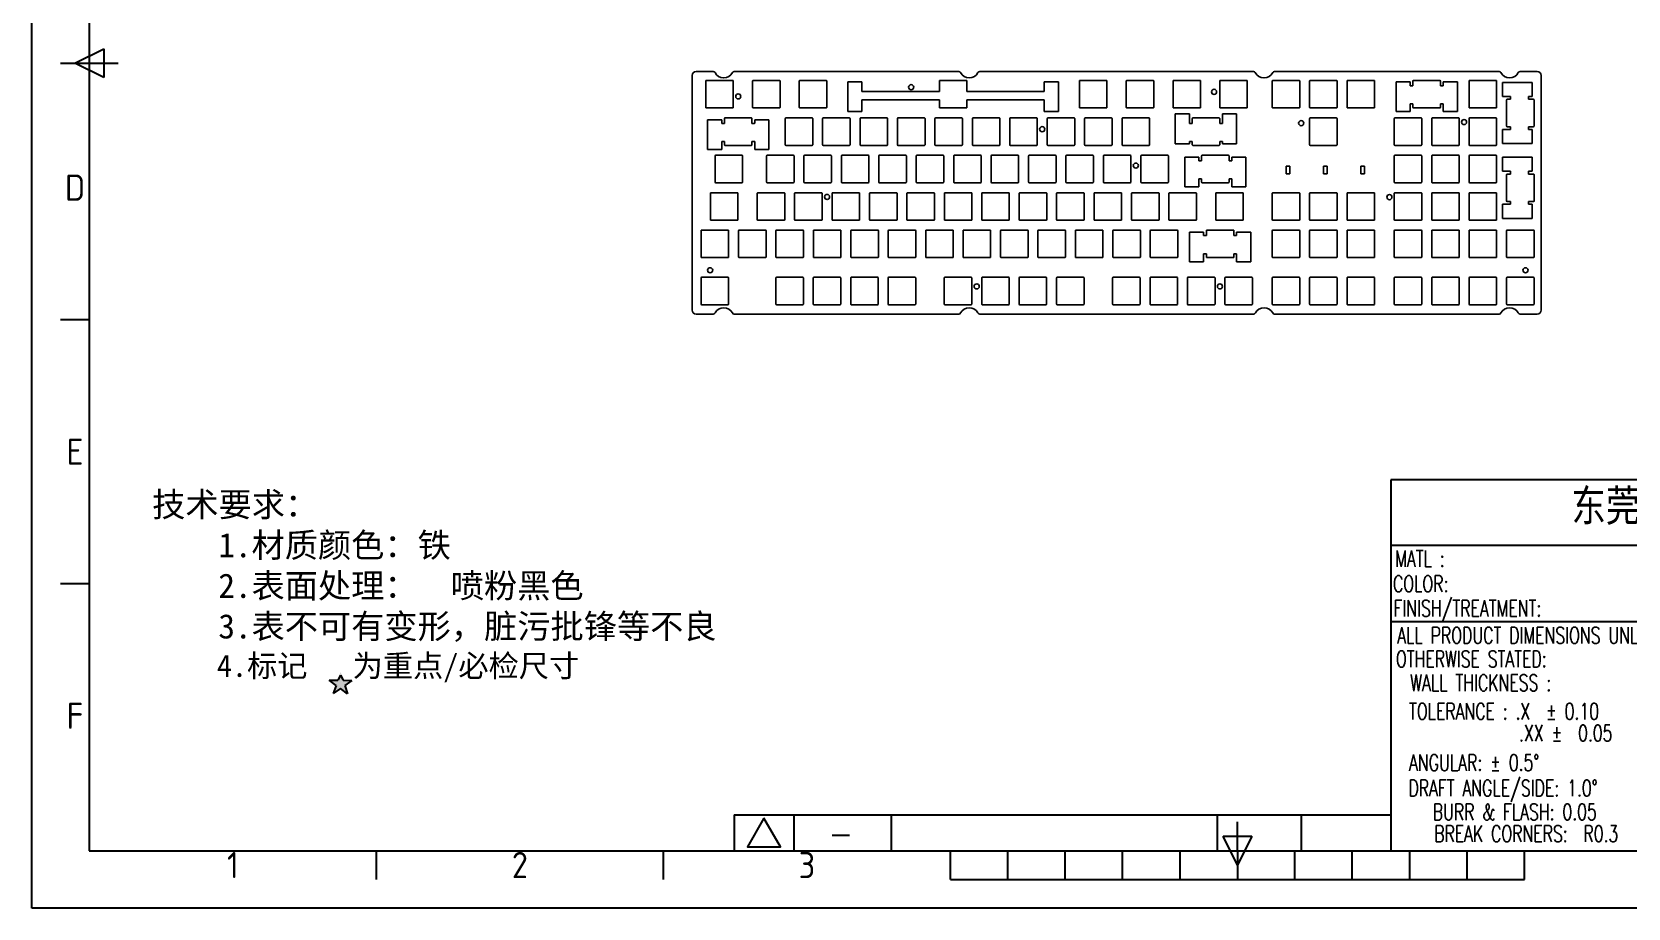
# Model space of a CAD drawing. Header units: millimetres. Extents: x 3914 to 5141, y -64 to 796.
# Drawn here: x 3914 to 4727, y -64 to 382 of the extents above; entities that cross this region are included whole.
import ezdxf
from ezdxf.enums import TextEntityAlignment as Align

# ---------------------------------------------------------------- set-up
doc = ezdxf.new("R2010")
doc.units = ezdxf.units.MM
doc.header["$LTSCALE"] = 46.255
doc.layers.get('0').update_dxf_attribs({"linetype": 'CONTINUOUS'})
doc.layers.add('图框层', color=7, linetype='CONTINUOUS', lineweight=30)
doc.layers.add('文字说明层', color=7, linetype='CONTINUOUS', lineweight=30)
doc.styles.add('ISO Proportional', font='isocp.shx')
doc.styles.add('ROMANS', font='romans.shx', dxfattribs={"bigfont": 'gbcbig.shx'})
doc.styles.get("Standard").update_dxf_attribs({"font": 'txt', "width": 0.8})

msp = doc.modelspace()

# ---------------------------------------------------------------- hatches: boundary and pattern name
at = {"layer": '图框层', "lineweight": 30}
msp.add_hatch(color=1, dxfattribs=at).paths.add_polyline_path([(4072.714, 52.149), (4071.38, 56.391), (4069.966, 52.175), (4065.52, 52.217), (4069.092, 49.57), (4067.678, 45.354), (4071.3, 47.933), (4074.872, 45.286), (4073.538, 49.527), (4077.16, 52.106)])

# ---------------------------------------------------------------- linework, layer by layer
at = {"linetype": 'Continuous'}
for p, q in [((4250.276, 240.585), (4250.276, 359.985)), ((4261.063, 361.985), (4252.276, 361.985)), ((4270.952, 357.483), (4257.542, 357.483)), ((4386.063, 361.985), (4271.68, 361.985)), ((4281.342, 357.483), (4294.752, 357.483)), ((4305.142, 357.483), (4318.552, 357.483)), ((4376.147, 357.483), (4376.147, 351.833)), ((4390.147, 357.483), (4376.147, 357.483)), ((4390.147, 351.833), (4390.147, 357.483)), ((4536.063, 361.985), (4396.68, 361.985)), ((4461.152, 357.483), (4447.742, 357.483)), ((4471.542, 357.483), (4484.952, 357.483)), ((4495.342, 357.483), (4508.752, 357.483)), ((4519.142, 357.483), (4532.552, 357.483)), ((4559.227, 357.483), (4545.817, 357.483)), ((4661.063, 361.985), (4546.68, 361.985)), ((4564.867, 357.483), (4578.277, 357.483)), ((4583.917, 357.483), (4597.327, 357.483)), ((4630.862, 357.483), (4617.492, 357.483)), ((4659.477, 357.483), (4646.067, 357.483)), ((4680.477, 361.985), (4671.68, 361.985)), ((4682.477, 359.985), (4682.477, 240.585)), ((4257.247, 357.188), (4257.247, 343.778)), ((4271.247, 343.778), (4271.247, 357.188)), ((4281.047, 343.778), (4281.047, 357.188)), ((4295.047, 357.188), (4295.047, 343.778)), ((4304.847, 343.778), (4304.847, 357.188)), ((4318.847, 357.188), (4318.847, 343.778)), ((4329.547, 341.583), (4329.547, 356.683)), ((4329.547, 356.683), (4336.747, 356.683)), ((4336.747, 351.833), (4336.747, 356.683)), ((4336.747, 351.833), (4376.147, 351.833)), ((4429.547, 351.833), (4390.147, 351.833)), ((4429.547, 356.683), (4429.547, 351.833)), ((4436.747, 356.683), (4429.547, 356.683)), ((4436.747, 341.583), (4436.747, 356.683)), ((4447.447, 357.188), (4447.447, 343.778)), ((4461.447, 343.778), (4461.447, 357.188)), ((4471.247, 343.778), (4471.247, 357.188)), ((4485.247, 357.188), (4485.247, 343.778)), ((4495.047, 343.778), (4495.047, 357.188)), ((4509.047, 357.188), (4509.047, 343.778)), ((4518.847, 343.778), (4518.847, 357.188)), ((4532.847, 357.188), (4532.847, 343.778)), ((4545.522, 357.188), (4545.522, 343.778)), ((4559.522, 343.778), (4559.522, 357.188)), ((4564.572, 343.778), (4564.572, 357.188)), ((4578.572, 357.188), (4578.572, 343.778)), ((4583.622, 343.778), (4583.622, 357.188)), ((4597.622, 357.188), (4597.622, 343.778)), ((4608.577, 356.683), (4615.777, 356.683)), ((4608.577, 356.683), (4608.577, 341.583)), ((4615.777, 356.683), (4615.777, 354.687)), ((4615.822, 354.683), (4617.177, 354.683)), ((4617.177, 357.168), (4617.177, 354.683)), ((4631.177, 354.683), (4631.177, 357.168)), ((4632.522, 354.683), (4631.177, 354.683)), ((4632.577, 356.683), (4639.777, 356.683)), ((4632.577, 354.688), (4632.577, 356.683)), ((4639.777, 341.583), (4639.777, 356.683)), ((4645.772, 357.188), (4645.772, 343.778)), ((4659.772, 343.778), (4659.772, 357.188)), ((4677.822, 356.488), (4662.722, 356.488)), ((4662.722, 349.288), (4662.722, 356.488)), ((4677.822, 349.288), (4677.822, 356.488)), ((4257.542, 343.483), (4270.952, 343.483)), ((4294.752, 343.483), (4281.342, 343.483)), ((4318.552, 343.483), (4305.142, 343.483)), ((4336.747, 341.583), (4329.547, 341.583)), ((4336.747, 347.533), (4336.747, 341.583)), ((4336.747, 347.533), (4376.147, 347.533)), ((4376.147, 347.533), (4376.147, 343.483)), ((4376.147, 343.483), (4390.147, 343.483)), ((4390.147, 343.483), (4390.147, 347.533)), ((4390.147, 347.533), (4429.547, 347.533)), ((4429.547, 347.533), (4429.547, 341.583)), ((4429.547, 341.583), (4436.747, 341.583)), ((4447.742, 343.483), (4461.152, 343.483)), ((4484.952, 343.483), (4471.542, 343.483)), ((4508.752, 343.483), (4495.342, 343.483)), ((4532.552, 343.483), (4519.142, 343.483)), ((4545.817, 343.483), (4559.227, 343.483)), ((4578.277, 343.483), (4564.867, 343.483)), ((4597.327, 343.483), (4583.917, 343.483)), ((4615.777, 341.583), (4608.577, 341.583)), ((4615.777, 345.48), (4615.777, 341.583)), ((4615.822, 345.483), (4617.177, 345.483)), ((4617.177, 345.483), (4617.177, 343.798)), ((4617.492, 343.483), (4630.862, 343.483)), ((4631.177, 345.483), (4632.522, 345.483)), ((4631.177, 343.798), (4631.177, 345.483)), ((4632.577, 341.583), (4632.577, 345.478)), ((4639.777, 341.583), (4632.577, 341.583)), ((4646.067, 343.483), (4659.477, 343.483)), ((4666.822, 349.288), (4662.722, 349.288)), ((4664.822, 347.573), (4664.822, 334.203)), ((4666.822, 347.888), (4665.137, 347.888)), ((4666.822, 347.888), (4666.822, 349.288)), ((4677.822, 349.288), (4676.022, 349.288)), ((4676.022, 349.288), (4676.022, 347.888)), ((4678.507, 347.888), (4676.022, 347.888)), ((4678.822, 334.203), (4678.822, 347.573)), ((4258.147, 337.433), (4258.147, 322.333)), ((4258.147, 337.433), (4265.347, 337.433)), ((4265.347, 337.433), (4265.347, 335.637)), ((4266.747, 335.633), (4265.392, 335.633)), ((4266.747, 338.118), (4266.747, 335.633)), ((4280.432, 338.433), (4267.062, 338.433)), ((4280.747, 335.633), (4280.747, 338.118)), ((4282.092, 335.633), (4280.747, 335.633)), ((4282.147, 337.433), (4282.147, 335.638)), ((4289.347, 337.433), (4282.147, 337.433)), ((4289.347, 322.333), (4289.347, 337.433)), ((4297.672, 338.138), (4297.672, 324.728)), ((4311.377, 338.433), (4297.967, 338.433)), ((4311.672, 324.728), (4311.672, 338.138)), ((4316.722, 324.728), (4316.722, 338.138)), ((4317.017, 338.433), (4330.427, 338.433)), ((4330.722, 338.138), (4330.722, 324.728)), ((4335.772, 324.728), (4335.772, 338.138)), ((4336.067, 338.433), (4349.477, 338.433)), ((4349.772, 338.138), (4349.772, 324.728)), ((4354.822, 324.728), (4354.822, 338.138)), ((4355.117, 338.433), (4368.527, 338.433)), ((4368.822, 338.138), (4368.822, 324.728)), ((4373.872, 324.728), (4373.872, 338.138)), ((4374.167, 338.433), (4387.577, 338.433)), ((4387.872, 338.138), (4387.872, 324.728)), ((4392.922, 324.728), (4392.922, 338.138)), ((4393.217, 338.433), (4406.627, 338.433)), ((4406.922, 338.138), (4406.922, 324.728)), ((4411.972, 324.728), (4411.972, 338.138)), ((4412.267, 338.433), (4425.677, 338.433)), ((4425.972, 338.138), (4425.972, 324.728)), ((4431.022, 324.728), (4431.022, 338.138)), ((4431.317, 338.433), (4444.727, 338.433)), ((4445.022, 338.138), (4445.022, 324.728)), ((4450.072, 324.728), (4450.072, 338.138)), ((4450.367, 338.433), (4463.777, 338.433)), ((4464.072, 338.138), (4464.072, 324.728)), ((4469.122, 324.728), (4469.122, 338.138)), ((4469.417, 338.433), (4482.827, 338.433)), ((4483.122, 338.138), (4483.122, 324.728)), ((4496.197, 325.283), (4496.197, 340.433)), ((4496.197, 340.433), (4503.397, 340.433)), ((4503.397, 340.433), (4503.397, 335.637)), ((4504.797, 335.633), (4503.442, 335.633)), ((4504.797, 338.118), (4504.797, 335.633)), ((4518.482, 338.433), (4505.112, 338.433)), ((4518.797, 335.633), (4518.797, 338.118)), ((4520.142, 335.633), (4518.797, 335.633)), ((4520.197, 340.433), (4527.397, 340.433)), ((4520.197, 335.638), (4520.197, 340.433)), ((4527.397, 340.433), (4527.397, 325.283)), ((4564.572, 324.733), (4564.572, 338.133)), ((4564.872, 338.433), (4578.272, 338.433)), ((4578.572, 338.133), (4578.572, 324.733)), ((4607.672, 338.138), (4607.672, 324.728)), ((4621.377, 338.433), (4607.967, 338.433)), ((4621.672, 324.728), (4621.672, 338.138)), ((4626.722, 324.728), (4626.722, 338.138)), ((4627.017, 338.433), (4640.427, 338.433)), ((4640.722, 338.138), (4640.722, 324.728)), ((4645.772, 324.728), (4645.772, 338.138)), ((4646.067, 338.433), (4659.477, 338.433)), ((4659.772, 338.138), (4659.772, 324.728)), ((4665.137, 333.888), (4666.822, 333.888)), ((4666.822, 332.488), (4666.822, 333.888)), ((4676.022, 333.888), (4678.507, 333.888)), ((4676.022, 333.888), (4676.022, 332.488)), ((4265.347, 326.43), (4265.347, 322.333)), ((4265.392, 326.433), (4266.747, 326.433)), ((4266.747, 326.433), (4266.747, 324.748)), ((4280.747, 324.748), (4280.747, 326.433)), ((4280.747, 326.433), (4282.092, 326.433)), ((4282.147, 326.428), (4282.147, 322.333)), ((4496.197, 325.283), (4503.397, 325.283)), ((4503.397, 326.43), (4503.397, 325.283)), ((4503.442, 326.433), (4504.797, 326.433)), ((4504.797, 326.433), (4504.797, 324.748)), ((4518.797, 326.433), (4520.142, 326.433)), ((4518.797, 324.748), (4518.797, 326.433)), ((4520.197, 325.283), (4520.197, 326.428)), ((4520.197, 325.283), (4527.397, 325.283)), ((4662.722, 332.488), (4666.822, 332.488)), ((4662.722, 325.288), (4662.722, 332.488)), ((4662.722, 325.288), (4677.822, 325.288)), ((4676.022, 332.488), (4677.822, 332.488)), ((4677.822, 325.288), (4677.822, 332.488)), ((4265.347, 322.333), (4258.147, 322.333)), ((4261.997, 319.088), (4261.997, 305.678)), ((4275.702, 319.383), (4262.292, 319.383)), ((4267.062, 324.433), (4280.432, 324.433)), ((4275.997, 305.678), (4275.997, 319.088)), ((4282.147, 322.333), (4289.347, 322.333)), ((4288.172, 319.088), (4288.172, 305.678)), ((4301.877, 319.383), (4288.467, 319.383)), ((4297.967, 324.433), (4311.377, 324.433)), ((4302.172, 305.678), (4302.172, 319.088)), ((4307.222, 305.678), (4307.222, 319.088)), ((4307.517, 319.383), (4320.927, 319.383)), ((4330.427, 324.433), (4317.017, 324.433)), ((4321.222, 319.088), (4321.222, 305.678)), ((4326.272, 305.678), (4326.272, 319.088)), ((4326.567, 319.383), (4339.977, 319.383)), ((4349.477, 324.433), (4336.067, 324.433)), ((4340.272, 319.088), (4340.272, 305.678)), ((4345.322, 305.678), (4345.322, 319.088)), ((4345.617, 319.383), (4359.027, 319.383)), ((4368.527, 324.433), (4355.117, 324.433)), ((4359.322, 319.088), (4359.322, 305.678)), ((4364.372, 305.678), (4364.372, 319.088)), ((4364.667, 319.383), (4378.077, 319.383)), ((4387.577, 324.433), (4374.167, 324.433)), ((4378.372, 319.088), (4378.372, 305.678)), ((4383.422, 305.678), (4383.422, 319.088)), ((4383.717, 319.383), (4397.127, 319.383)), ((4406.627, 324.433), (4393.217, 324.433)), ((4397.422, 319.088), (4397.422, 305.678)), ((4402.472, 305.678), (4402.472, 319.088)), ((4402.767, 319.383), (4416.177, 319.383)), ((4425.677, 324.433), (4412.267, 324.433)), ((4416.472, 319.088), (4416.472, 305.678)), ((4421.522, 305.678), (4421.522, 319.088)), ((4421.817, 319.383), (4435.227, 319.383)), ((4444.727, 324.433), (4431.317, 324.433)), ((4435.522, 319.088), (4435.522, 305.678)), ((4440.572, 305.678), (4440.572, 319.088)), ((4440.867, 319.383), (4454.277, 319.383)), ((4463.777, 324.433), (4450.367, 324.433)), ((4454.572, 319.088), (4454.572, 305.678)), ((4459.622, 305.678), (4459.622, 319.088)), ((4459.917, 319.383), (4473.327, 319.383)), ((4482.827, 324.433), (4469.417, 324.433)), ((4473.622, 319.088), (4473.622, 305.678)), ((4478.672, 305.678), (4478.672, 319.088)), ((4478.967, 319.383), (4492.377, 319.383)), ((4492.672, 319.088), (4492.672, 305.678)), ((4500.997, 318.483), (4508.197, 318.483)), ((4500.997, 318.483), (4500.997, 303.383)), ((4505.112, 324.433), (4518.482, 324.433)), ((4508.197, 318.483), (4508.197, 316.587)), ((4509.597, 319.068), (4509.597, 316.583)), ((4523.282, 319.383), (4509.912, 319.383)), ((4523.597, 316.583), (4523.597, 319.068)), ((4524.997, 318.483), (4532.197, 318.483)), ((4524.997, 316.588), (4524.997, 318.483)), ((4532.197, 303.383), (4532.197, 318.483)), ((4578.272, 324.433), (4564.872, 324.433)), ((4607.672, 319.088), (4607.672, 305.678)), ((4607.967, 324.433), (4621.377, 324.433)), ((4621.377, 319.383), (4607.967, 319.383)), ((4621.672, 305.678), (4621.672, 319.088)), ((4626.722, 305.678), (4626.722, 319.088)), ((4640.427, 324.433), (4627.017, 324.433)), ((4627.017, 319.383), (4640.427, 319.383)), ((4640.722, 319.088), (4640.722, 305.678)), ((4645.772, 305.678), (4645.772, 319.088)), ((4659.477, 324.433), (4646.067, 324.433)), ((4646.067, 319.383), (4659.477, 319.383)), ((4659.772, 319.088), (4659.772, 305.678)), ((4677.822, 318.438), (4662.722, 318.438)), ((4662.722, 311.238), (4662.722, 318.438)), ((4677.822, 311.238), (4677.822, 318.438)), ((4509.597, 316.583), (4508.242, 316.583)), ((4524.942, 316.583), (4523.597, 316.583)), ((4552.572, 313.882), (4554.572, 313.882)), ((4552.572, 309.882), (4552.572, 313.882)), ((4554.572, 309.882), (4552.572, 309.882)), ((4554.572, 313.882), (4554.572, 309.882)), ((4571.572, 313.882), (4573.572, 313.882)), ((4571.572, 309.882), (4571.572, 313.882)), ((4573.572, 309.882), (4571.572, 309.882)), ((4573.572, 313.882), (4573.572, 309.882)), ((4590.572, 313.882), (4592.572, 313.882)), ((4590.572, 309.882), (4590.572, 313.882)), ((4592.572, 309.882), (4590.572, 309.882)), ((4592.572, 313.882), (4592.572, 309.882)), ((4666.822, 311.238), (4662.722, 311.238)), ((4664.822, 309.523), (4664.822, 296.153)), ((4666.822, 309.838), (4665.137, 309.838)), ((4666.822, 309.838), (4666.822, 311.238)), ((4677.822, 311.238), (4676.022, 311.238)), ((4676.022, 311.238), (4676.022, 309.838)), ((4678.507, 309.838), (4676.022, 309.838)), ((4678.822, 296.153), (4678.822, 309.523)), ((4262.292, 305.383), (4275.702, 305.383)), ((4288.467, 305.383), (4301.877, 305.383)), ((4320.927, 305.383), (4307.517, 305.383)), ((4339.977, 305.383), (4326.567, 305.383)), ((4359.027, 305.383), (4345.617, 305.383)), ((4378.077, 305.383), (4364.667, 305.383)), ((4397.127, 305.383), (4383.717, 305.383)), ((4416.177, 305.383), (4402.767, 305.383)), ((4435.227, 305.383), (4421.817, 305.383)), ((4454.277, 305.383), (4440.867, 305.383)), ((4473.327, 305.383), (4459.917, 305.383)), ((4492.377, 305.383), (4478.967, 305.383)), ((4508.197, 303.383), (4500.997, 303.383)), ((4508.197, 307.38), (4508.197, 303.383)), ((4508.242, 307.383), (4509.597, 307.383)), ((4509.597, 307.383), (4509.597, 305.698)), ((4509.912, 305.383), (4523.282, 305.383)), ((4523.597, 307.383), (4524.942, 307.383)), ((4523.597, 305.698), (4523.597, 307.383)), ((4524.997, 303.383), (4524.997, 307.378)), ((4532.197, 303.383), (4524.997, 303.383)), ((4607.967, 305.383), (4621.377, 305.383)), ((4640.427, 305.383), (4627.017, 305.383)), ((4659.477, 305.383), (4646.067, 305.383)), ((4259.622, 300.038), (4259.622, 286.628)), ((4273.327, 300.333), (4259.917, 300.333)), ((4273.622, 286.628), (4273.622, 300.038)), ((4283.422, 300.038), (4283.422, 286.628)), ((4297.127, 300.333), (4283.717, 300.333)), ((4297.422, 286.628), (4297.422, 300.038)), ((4302.472, 286.628), (4302.472, 300.038)), ((4302.767, 300.333), (4316.177, 300.333)), ((4316.472, 300.038), (4316.472, 286.628)), ((4321.522, 286.628), (4321.522, 300.038)), ((4321.817, 300.333), (4335.227, 300.333)), ((4335.522, 300.038), (4335.522, 286.628)), ((4340.572, 286.628), (4340.572, 300.038)), ((4340.867, 300.333), (4354.277, 300.333)), ((4354.572, 300.038), (4354.572, 286.628)), ((4359.622, 286.628), (4359.622, 300.038)), ((4359.917, 300.333), (4373.327, 300.333)), ((4373.622, 300.038), (4373.622, 286.628)), ((4378.672, 286.628), (4378.672, 300.038)), ((4378.967, 300.333), (4392.377, 300.333)), ((4392.672, 300.038), (4392.672, 286.628)), ((4397.722, 286.628), (4397.722, 300.038)), ((4398.017, 300.333), (4411.427, 300.333)), ((4411.722, 300.038), (4411.722, 286.628)), ((4416.772, 286.628), (4416.772, 300.038)), ((4417.067, 300.333), (4430.477, 300.333)), ((4430.772, 300.038), (4430.772, 286.628)), ((4435.822, 286.628), (4435.822, 300.038)), ((4436.117, 300.333), (4449.527, 300.333)), ((4449.822, 300.038), (4449.822, 286.628)), ((4454.872, 286.628), (4454.872, 300.038)), ((4455.167, 300.333), (4468.577, 300.333)), ((4468.872, 300.038), (4468.872, 286.628)), ((4473.922, 286.628), (4473.922, 300.038)), ((4474.217, 300.333), (4487.627, 300.333)), ((4487.922, 300.038), (4487.922, 286.628)), ((4492.972, 286.628), (4492.972, 300.038)), ((4493.267, 300.333), (4506.677, 300.333)), ((4506.972, 300.038), (4506.972, 286.628)), ((4516.772, 300.038), (4516.772, 286.628)), ((4530.477, 300.333), (4517.067, 300.333)), ((4530.772, 286.628), (4530.772, 300.038)), ((4545.522, 300.038), (4545.522, 286.628)), ((4559.227, 300.333), (4545.817, 300.333)), ((4559.522, 286.628), (4559.522, 300.038)), ((4564.572, 286.628), (4564.572, 300.038)), ((4564.867, 300.333), (4578.277, 300.333)), ((4578.572, 300.038), (4578.572, 286.628)), ((4583.622, 286.628), (4583.622, 300.038)), ((4583.917, 300.333), (4597.327, 300.333)), ((4597.622, 300.038), (4597.622, 286.628)), ((4607.672, 300.038), (4607.672, 286.628)), ((4621.377, 300.333), (4607.967, 300.333)), ((4621.672, 286.628), (4621.672, 300.038)), ((4626.722, 286.628), (4626.722, 300.038)), ((4627.017, 300.333), (4640.427, 300.333)), ((4640.722, 300.038), (4640.722, 286.628)), ((4645.772, 286.628), (4645.772, 300.038)), ((4646.067, 300.333), (4659.477, 300.333)), ((4659.772, 300.038), (4659.772, 286.628)), ((4662.722, 294.438), (4666.822, 294.438)), ((4662.722, 287.238), (4662.722, 294.438)), ((4665.137, 295.838), (4666.822, 295.838)), ((4666.822, 294.438), (4666.822, 295.838)), ((4676.022, 295.838), (4678.507, 295.838)), ((4676.022, 295.838), (4676.022, 294.438)), ((4676.022, 294.438), (4677.822, 294.438)), ((4677.822, 287.238), (4677.822, 294.438)), ((4259.917, 286.333), (4273.327, 286.333)), ((4283.717, 286.333), (4297.127, 286.333)), ((4316.177, 286.333), (4302.767, 286.333)), ((4335.227, 286.333), (4321.817, 286.333)), ((4354.277, 286.333), (4340.867, 286.333)), ((4373.327, 286.333), (4359.917, 286.333)), ((4392.377, 286.333), (4378.967, 286.333)), ((4411.427, 286.333), (4398.017, 286.333)), ((4430.477, 286.333), (4417.067, 286.333)), ((4449.527, 286.333), (4436.117, 286.333)), ((4468.577, 286.333), (4455.167, 286.333)), ((4487.627, 286.333), (4474.217, 286.333)), ((4506.677, 286.333), (4493.267, 286.333)), ((4517.067, 286.333), (4530.477, 286.333)), ((4545.817, 286.333), (4559.227, 286.333)), ((4578.277, 286.333), (4564.867, 286.333)), ((4597.327, 286.333), (4583.917, 286.333)), ((4607.967, 286.333), (4621.377, 286.333)), ((4640.427, 286.333), (4627.017, 286.333)), ((4659.477, 286.333), (4646.067, 286.333)), ((4662.722, 287.238), (4677.822, 287.238)), ((4254.872, 280.988), (4254.872, 267.578)), ((4268.577, 281.283), (4255.167, 281.283)), ((4268.872, 267.578), (4268.872, 280.988)), ((4273.922, 267.578), (4273.922, 280.988)), ((4274.217, 281.283), (4287.627, 281.283)), ((4287.922, 280.988), (4287.922, 267.578)), ((4292.972, 267.578), (4292.972, 280.988)), ((4293.267, 281.283), (4306.677, 281.283)), ((4306.972, 280.988), (4306.972, 267.578)), ((4312.022, 267.578), (4312.022, 280.988)), ((4312.317, 281.283), (4325.727, 281.283)), ((4326.022, 280.988), (4326.022, 267.578)), ((4331.072, 267.578), (4331.072, 280.988)), ((4331.367, 281.283), (4344.777, 281.283)), ((4345.072, 280.988), (4345.072, 267.578)), ((4350.122, 267.578), (4350.122, 280.988)), ((4350.417, 281.283), (4363.827, 281.283)), ((4364.122, 280.988), (4364.122, 267.578)), ((4369.172, 267.578), (4369.172, 280.988)), ((4369.467, 281.283), (4382.877, 281.283)), ((4383.172, 280.988), (4383.172, 267.578)), ((4388.222, 267.578), (4388.222, 280.988)), ((4388.517, 281.283), (4401.927, 281.283)), ((4402.222, 280.988), (4402.222, 267.578)), ((4407.272, 267.578), (4407.272, 280.988)), ((4407.567, 281.283), (4420.977, 281.283)), ((4421.272, 280.988), (4421.272, 267.578)), ((4426.322, 267.578), (4426.322, 280.988)), ((4426.617, 281.283), (4440.027, 281.283)), ((4440.322, 280.988), (4440.322, 267.578)), ((4445.372, 267.578), (4445.372, 280.988)), ((4445.667, 281.283), (4459.077, 281.283)), ((4459.372, 280.988), (4459.372, 267.578)), ((4464.422, 267.578), (4464.422, 280.988)), ((4464.717, 281.283), (4478.127, 281.283)), ((4478.422, 280.988), (4478.422, 267.578)), ((4483.472, 267.578), (4483.472, 280.988)), ((4483.767, 281.283), (4497.177, 281.283)), ((4497.472, 280.988), (4497.472, 267.578)), ((4503.427, 280.283), (4510.627, 280.283)), ((4503.427, 280.283), (4503.427, 265.183)), ((4510.627, 280.283), (4510.627, 278.487)), ((4512.027, 278.483), (4510.672, 278.483)), ((4512.027, 280.968), (4512.027, 278.483)), ((4525.712, 281.283), (4512.342, 281.283)), ((4526.027, 278.483), (4526.027, 280.968)), ((4527.372, 278.483), (4526.027, 278.483)), ((4527.427, 280.283), (4534.627, 280.283)), ((4527.427, 278.488), (4527.427, 280.283)), ((4534.627, 265.183), (4534.627, 280.283)), ((4545.522, 280.988), (4545.522, 267.578)), ((4559.227, 281.283), (4545.817, 281.283)), ((4559.522, 267.578), (4559.522, 280.988)), ((4564.572, 267.578), (4564.572, 280.988)), ((4564.867, 281.283), (4578.277, 281.283)), ((4578.572, 280.988), (4578.572, 267.578)), ((4583.622, 267.578), (4583.622, 280.988)), ((4583.917, 281.283), (4597.327, 281.283)), ((4597.622, 280.988), (4597.622, 267.578)), ((4607.672, 280.988), (4607.672, 267.578)), ((4621.377, 281.283), (4607.967, 281.283)), ((4621.672, 267.578), (4621.672, 280.988)), ((4626.722, 267.578), (4626.722, 280.988)), ((4627.017, 281.283), (4640.427, 281.283)), ((4640.722, 280.988), (4640.722, 267.578)), ((4645.772, 267.578), (4645.772, 280.988)), ((4646.067, 281.283), (4659.477, 281.283)), ((4659.772, 280.988), (4659.772, 267.578)), ((4664.822, 267.578), (4664.822, 280.988)), ((4665.117, 281.283), (4678.527, 281.283)), ((4678.822, 280.988), (4678.822, 267.578)), ((4510.627, 269.28), (4510.627, 265.183)), ((4510.672, 269.283), (4512.027, 269.283)), ((4512.027, 269.283), (4512.027, 267.598)), ((4526.027, 269.283), (4527.372, 269.283)), ((4526.027, 267.598), (4526.027, 269.283)), ((4527.427, 265.183), (4527.427, 269.278)), ((4255.167, 267.283), (4268.577, 267.283)), ((4287.627, 267.283), (4274.217, 267.283)), ((4306.677, 267.283), (4293.267, 267.283)), ((4325.727, 267.283), (4312.317, 267.283)), ((4344.777, 267.283), (4331.367, 267.283)), ((4363.827, 267.283), (4350.417, 267.283)), ((4382.877, 267.283), (4369.467, 267.283)), ((4401.927, 267.283), (4388.517, 267.283)), ((4420.977, 267.283), (4407.567, 267.283)), ((4440.027, 267.283), (4426.617, 267.283)), ((4459.077, 267.283), (4445.667, 267.283)), ((4478.127, 267.283), (4464.717, 267.283)), ((4497.177, 267.283), (4483.767, 267.283)), ((4510.627, 265.183), (4503.427, 265.183)), ((4512.342, 267.283), (4525.712, 267.283)), ((4534.627, 265.183), (4527.427, 265.183)), ((4545.817, 267.283), (4559.227, 267.283)), ((4578.277, 267.283), (4564.867, 267.283)), ((4597.327, 267.283), (4583.917, 267.283)), ((4607.967, 267.283), (4621.377, 267.283)), ((4640.427, 267.283), (4627.017, 267.283)), ((4659.477, 267.283), (4646.067, 267.283)), ((4678.527, 267.283), (4665.117, 267.283)), ((4254.872, 256.985), (4254.872, 243.575)), ((4268.577, 257.28), (4255.167, 257.28)), ((4268.872, 243.575), (4268.872, 256.985)), ((4292.922, 256.985), (4292.922, 243.575)), ((4306.627, 257.28), (4293.217, 257.28)), ((4306.922, 243.575), (4306.922, 256.985)), ((4311.972, 243.575), (4311.972, 256.985)), ((4312.267, 257.28), (4325.677, 257.28)), ((4325.972, 256.985), (4325.972, 243.575)), ((4331.022, 243.575), (4331.022, 256.985)), ((4331.317, 257.28), (4344.727, 257.28)), ((4345.022, 256.985), (4345.022, 243.575)), ((4350.072, 243.575), (4350.072, 256.985)), ((4350.367, 257.28), (4363.777, 257.28)), ((4364.072, 256.985), (4364.072, 243.575)), ((4378.622, 256.985), (4378.622, 243.575)), ((4392.327, 257.28), (4378.917, 257.28)), ((4392.622, 243.575), (4392.622, 256.985)), ((4397.672, 243.575), (4397.672, 256.985)), ((4397.967, 257.28), (4411.377, 257.28)), ((4411.672, 256.985), (4411.672, 243.575)), ((4416.722, 243.575), (4416.722, 256.985)), ((4417.017, 257.28), (4430.427, 257.28)), ((4430.722, 256.985), (4430.722, 243.575)), ((4435.772, 243.575), (4435.772, 256.985)), ((4436.067, 257.28), (4449.477, 257.28)), ((4449.772, 256.985), (4449.772, 243.575)), ((4464.322, 256.985), (4464.322, 243.575)), ((4478.027, 257.28), (4464.617, 257.28)), ((4478.322, 243.575), (4478.322, 256.985)), ((4483.372, 243.575), (4483.372, 256.985)), ((4483.667, 257.28), (4497.077, 257.28)), ((4497.372, 256.985), (4497.372, 243.575)), ((4502.422, 243.575), (4502.422, 256.985)), ((4502.717, 257.28), (4516.127, 257.28)), ((4516.422, 256.985), (4516.422, 243.575)), ((4521.472, 243.575), (4521.472, 256.985)), ((4521.767, 257.28), (4535.177, 257.28)), ((4535.472, 256.985), (4535.472, 243.575)), ((4545.522, 256.985), (4545.522, 243.575)), ((4559.227, 257.28), (4545.817, 257.28)), ((4559.522, 243.575), (4559.522, 256.985)), ((4564.572, 243.575), (4564.572, 256.985)), ((4564.867, 257.28), (4578.277, 257.28)), ((4578.572, 256.985), (4578.572, 243.575)), ((4583.622, 243.575), (4583.622, 256.985)), ((4583.917, 257.28), (4597.327, 257.28)), ((4597.622, 256.985), (4597.622, 243.575)), ((4607.672, 243.58), (4607.672, 256.98)), ((4607.972, 257.28), (4621.372, 257.28)), ((4621.672, 256.98), (4621.672, 243.58)), ((4626.722, 243.58), (4626.722, 256.98)), ((4627.022, 257.28), (4640.422, 257.28)), ((4640.722, 256.98), (4640.722, 243.58)), ((4645.772, 243.58), (4645.772, 256.98)), ((4646.072, 257.28), (4659.472, 257.28)), ((4659.772, 256.98), (4659.772, 243.58)), ((4664.822, 243.58), (4664.822, 256.98)), ((4665.122, 257.28), (4678.522, 257.28)), ((4678.822, 256.98), (4678.822, 243.58)), ((4252.276, 238.585), (4261.067, 238.585)), ((4255.167, 243.28), (4268.577, 243.28)), ((4271.677, 238.585), (4386.067, 238.585)), ((4293.217, 243.28), (4306.627, 243.28)), ((4325.677, 243.28), (4312.267, 243.28)), ((4344.727, 243.28), (4331.317, 243.28)), ((4363.777, 243.28), (4350.367, 243.28)), ((4378.917, 243.28), (4392.327, 243.28)), ((4396.677, 238.585), (4536.067, 238.585)), ((4411.377, 243.28), (4397.967, 243.28)), ((4430.427, 243.28), (4417.017, 243.28)), ((4449.477, 243.28), (4436.067, 243.28)), ((4464.617, 243.28), (4478.027, 243.28)), ((4497.077, 243.28), (4483.667, 243.28)), ((4516.127, 243.28), (4502.717, 243.28)), ((4535.177, 243.28), (4521.767, 243.28)), ((4545.817, 243.28), (4559.227, 243.28)), ((4661.067, 238.585), (4546.677, 238.585)), ((4578.277, 243.28), (4564.867, 243.28)), ((4597.327, 243.28), (4583.917, 243.28)), ((4621.372, 243.28), (4607.972, 243.28)), ((4640.422, 243.28), (4627.022, 243.28)), ((4659.472, 243.28), (4646.072, 243.28)), ((4678.522, 243.28), (4665.122, 243.28)), ((4671.677, 238.585), (4680.477, 238.585))]:
    msp.add_line(p, q, dxfattribs=at)
for centre in [(4273.792, 349.348), (4361.772, 354.018), (4515.952, 351.648), (4428.472, 332.648), (4560.302, 335.733), (4643.197, 336.263), (4476.122, 314.133), (4318.972, 298.168), (4605.167, 298.083), (4259.454, 260.848), (4674.454, 260.848), (4395.122, 252.645), (4518.922, 252.645)]:
    msp.add_circle(centre, 1.3, dxfattribs=at)
for centre, radius, start, end in [((4252.276, 359.985), 2, 90, 180), ((4257.542, 357.188), 0.295, 90, 180), ((4261.063, 360.985), 1, 27.776565, 90), ((4266.372, 363.782), 5, 207.776565, 268.883525), ((4266.367, 363.282), 4.5, 268.82313, 270.030993), ((4266.372, 363.782), 5, 269.970598, 332.223435), ((4271.68, 360.985), 1, 90, 152.223435), ((4270.952, 357.188), 0.295, 0, 90), ((4281.342, 357.188), 0.295, 90, 180), ((4294.752, 357.188), 0.295, 0, 90), ((4305.142, 357.188), 0.295, 90, 180), ((4318.552, 357.188), 0.295, 0, 90), ((4386.063, 360.985), 1, 27.776565, 90), ((4391.372, 363.782), 5, 207.776565, 268.883525), ((4391.367, 363.282), 4.5, 268.82313, 270.030993), ((4391.372, 363.782), 5, 269.970598, 332.223435), ((4396.68, 360.985), 1, 90, 152.223435), ((4447.742, 357.188), 0.295, 90, 180), ((4461.152, 357.188), 0.295, 0, 90), ((4471.542, 357.188), 0.295, 90, 180), ((4484.952, 357.188), 0.295, 0, 90), ((4495.342, 357.188), 0.295, 90, 180), ((4508.752, 357.188), 0.295, 0, 90), ((4519.142, 357.188), 0.295, 90, 180), ((4532.552, 357.188), 0.295, 0, 90), ((4536.063, 360.985), 1, 27.776565, 90), ((4541.372, 363.782), 5, 207.776565, 268.883525), ((4541.367, 363.282), 4.5, 268.82313, 270.030993), ((4541.372, 363.782), 5, 269.970598, 332.223435), ((4545.817, 357.188), 0.295, 90, 180), ((4546.68, 360.985), 1, 90, 152.223435), ((4559.227, 357.188), 0.295, 0, 90), ((4564.867, 357.188), 0.295, 90, 180), ((4578.277, 357.188), 0.295, 0, 90), ((4583.917, 357.188), 0.295, 90, 180), ((4597.327, 357.188), 0.295, 0, 90), ((4617.492, 357.168), 0.315, 90, 180), ((4630.862, 357.168), 0.315, 0, 90), ((4646.067, 357.188), 0.295, 90, 180), ((4659.477, 357.188), 0.295, 0, 90), ((4661.063, 360.985), 1, 27.776565, 90), ((4666.372, 363.782), 5, 207.776565, 268.883525), ((4666.367, 363.282), 4.5, 268.82313, 270.030993), ((4666.372, 363.782), 5, 269.970598, 332.223435), ((4671.68, 360.985), 1, 90, 152.223435), ((4680.477, 359.985), 2, 0, 90), ((4615.822, 354.983), 0.3, 261.373073, 270), ((4632.522, 354.983), 0.3, 270, 280.563978), ((4257.542, 343.778), 0.295, 180, 270), ((4270.952, 343.778), 0.295, 270, 0), ((4281.342, 343.778), 0.295, 180, 270), ((4294.752, 343.778), 0.295, 270, 0), ((4305.142, 343.778), 0.295, 180, 270), ((4318.552, 343.778), 0.295, 270, 0), ((4447.742, 343.778), 0.295, 180, 270), ((4461.152, 343.778), 0.295, 270, 0), ((4471.542, 343.778), 0.295, 180, 270), ((4484.952, 343.778), 0.295, 270, 0), ((4495.342, 343.778), 0.295, 180, 270), ((4508.752, 343.778), 0.295, 270, 0), ((4519.142, 343.778), 0.295, 180, 270), ((4532.552, 343.778), 0.295, 270, 0), ((4545.817, 343.778), 0.295, 180, 270), ((4559.227, 343.778), 0.295, 270, 0), ((4564.867, 343.778), 0.295, 180, 270), ((4578.277, 343.778), 0.295, 270, 0), ((4583.917, 343.778), 0.295, 180, 270), ((4597.327, 343.778), 0.295, 270, 0), ((4615.822, 345.183), 0.3, 90, 98.626927), ((4617.492, 343.798), 0.315, 180, 270), ((4630.862, 343.798), 0.315, 270, 0), ((4632.522, 345.183), 0.3, 79.436022, 90), ((4646.067, 343.778), 0.295, 180, 270), ((4659.477, 343.778), 0.295, 270, 0), ((4665.137, 347.573), 0.315, 90, 180), ((4678.507, 347.573), 0.315, 0, 90), ((4265.392, 335.933), 0.3, 261.373073, 270), ((4267.062, 338.118), 0.315, 90, 180), ((4280.432, 338.118), 0.315, 0, 90), ((4282.092, 335.933), 0.3, 270, 280.563978), ((4297.967, 338.138), 0.295, 90, 180), ((4311.377, 338.138), 0.295, 0, 90), ((4317.017, 338.138), 0.295, 90, 180), ((4330.427, 338.138), 0.295, 0, 90), ((4336.067, 338.138), 0.295, 90, 180), ((4349.477, 338.138), 0.295, 0, 90), ((4355.117, 338.138), 0.295, 90, 180), ((4368.527, 338.138), 0.295, 0, 90), ((4374.167, 338.138), 0.295, 90, 180), ((4387.577, 338.138), 0.295, 0, 90), ((4393.217, 338.138), 0.295, 90, 180), ((4406.627, 338.138), 0.295, 0, 90), ((4412.267, 338.138), 0.295, 90, 180), ((4425.677, 338.138), 0.295, 0, 90), ((4431.317, 338.138), 0.295, 90, 180), ((4444.727, 338.138), 0.295, 0, 90), ((4450.367, 338.138), 0.295, 90, 180), ((4463.777, 338.138), 0.295, 0, 90), ((4469.417, 338.138), 0.295, 90, 180), ((4482.827, 338.138), 0.295, 0, 90), ((4503.442, 335.933), 0.3, 261.373073, 270), ((4505.112, 338.118), 0.315, 90, 180), ((4518.482, 338.118), 0.315, 0, 90), ((4520.142, 335.933), 0.3, 270, 280.563978), ((4564.872, 338.133), 0.3, 90, 180), ((4578.272, 338.133), 0.3, 0, 90), ((4607.967, 338.138), 0.295, 90, 180), ((4621.377, 338.138), 0.295, 0, 90), ((4627.017, 338.138), 0.295, 90, 180), ((4640.427, 338.138), 0.295, 0, 90), ((4646.067, 338.138), 0.295, 90, 180), ((4659.477, 338.138), 0.295, 0, 90), ((4665.137, 334.203), 0.315, 180, 270), ((4678.507, 334.203), 0.315, 270, 0), ((4265.392, 326.133), 0.3, 90, 98.626927), ((4282.092, 326.133), 0.3, 79.436022, 90), ((4503.442, 326.133), 0.3, 90, 98.626927), ((4520.142, 326.133), 0.3, 79.436022, 90), ((4262.292, 319.088), 0.295, 90, 180), ((4267.062, 324.748), 0.315, 180, 270), ((4275.702, 319.088), 0.295, 0, 90), ((4280.432, 324.748), 0.315, 270, 0), ((4288.467, 319.088), 0.295, 90, 180), ((4297.967, 324.728), 0.295, 180, 270), ((4301.877, 319.088), 0.295, 0, 90), ((4307.517, 319.088), 0.295, 90, 180), ((4311.377, 324.728), 0.295, 270, 0), ((4317.017, 324.728), 0.295, 180, 270), ((4320.927, 319.088), 0.295, 0, 90), ((4326.567, 319.088), 0.295, 90, 180), ((4330.427, 324.728), 0.295, 270, 0), ((4336.067, 324.728), 0.295, 180, 270), ((4339.977, 319.088), 0.295, 0, 90), ((4345.617, 319.088), 0.295, 90, 180), ((4349.477, 324.728), 0.295, 270, 0), ((4355.117, 324.728), 0.295, 180, 270), ((4359.027, 319.088), 0.295, 0, 90), ((4364.667, 319.088), 0.295, 90, 180), ((4368.527, 324.728), 0.295, 270, 0), ((4374.167, 324.728), 0.295, 180, 270), ((4378.077, 319.088), 0.295, 0, 90), ((4383.717, 319.088), 0.295, 90, 180), ((4387.577, 324.728), 0.295, 270, 0), ((4393.217, 324.728), 0.295, 180, 270), ((4397.127, 319.088), 0.295, 0, 90), ((4402.767, 319.088), 0.295, 90, 180), ((4406.627, 324.728), 0.295, 270, 0), ((4412.267, 324.728), 0.295, 180, 270), ((4416.177, 319.088), 0.295, 0, 90), ((4421.817, 319.088), 0.295, 90, 180), ((4425.677, 324.728), 0.295, 270, 0), ((4431.317, 324.728), 0.295, 180, 270), ((4435.227, 319.088), 0.295, 0, 90), ((4440.867, 319.088), 0.295, 90, 180), ((4444.727, 324.728), 0.295, 270, 0), ((4450.367, 324.728), 0.295, 180, 270), ((4454.277, 319.088), 0.295, 0, 90), ((4459.917, 319.088), 0.295, 90, 180), ((4463.777, 324.728), 0.295, 270, 0), ((4469.417, 324.728), 0.295, 180, 270), ((4473.327, 319.088), 0.295, 0, 90), ((4478.967, 319.088), 0.295, 90, 180), ((4482.827, 324.728), 0.295, 270, 0), ((4492.377, 319.088), 0.295, 0, 90), ((4505.112, 324.748), 0.315, 180, 270), ((4509.912, 319.068), 0.315, 90, 180), ((4518.482, 324.748), 0.315, 270, 0), ((4523.282, 319.068), 0.315, 0, 90), ((4564.872, 324.733), 0.3, 180, 270), ((4578.272, 324.733), 0.3, 270, 0), ((4607.967, 324.728), 0.295, 180, 270), ((4607.967, 319.088), 0.295, 90, 180), ((4621.377, 324.728), 0.295, 270, 0), ((4621.377, 319.088), 0.295, 0, 90), ((4627.017, 324.728), 0.295, 180, 270), ((4627.017, 319.088), 0.295, 90, 180), ((4640.427, 324.728), 0.295, 270, 0), ((4640.427, 319.088), 0.295, 0, 90), ((4646.067, 324.728), 0.295, 180, 270), ((4646.067, 319.088), 0.295, 90, 180), ((4659.477, 324.728), 0.295, 270, 0), ((4659.477, 319.088), 0.295, 0, 90), ((4508.242, 316.883), 0.3, 261.373073, 270), ((4524.942, 316.883), 0.3, 270, 280.563978), ((4665.137, 309.523), 0.315, 90, 180), ((4678.507, 309.523), 0.315, 0, 90), ((4262.292, 305.678), 0.295, 180, 270), ((4275.702, 305.678), 0.295, 270, 0), ((4288.467, 305.678), 0.295, 180, 270), ((4301.877, 305.678), 0.295, 270, 0), ((4307.517, 305.678), 0.295, 180, 270), ((4320.927, 305.678), 0.295, 270, 0), ((4326.567, 305.678), 0.295, 180, 270), ((4339.977, 305.678), 0.295, 270, 0), ((4345.617, 305.678), 0.295, 180, 270), ((4359.027, 305.678), 0.295, 270, 0), ((4364.667, 305.678), 0.295, 180, 270), ((4378.077, 305.678), 0.295, 270, 0), ((4383.717, 305.678), 0.295, 180, 270), ((4397.127, 305.678), 0.295, 270, 0), ((4402.767, 305.678), 0.295, 180, 270), ((4416.177, 305.678), 0.295, 270, 0), ((4421.817, 305.678), 0.295, 180, 270), ((4435.227, 305.678), 0.295, 270, 0), ((4440.867, 305.678), 0.295, 180, 270), ((4454.277, 305.678), 0.295, 270, 0), ((4459.917, 305.678), 0.295, 180, 270), ((4473.327, 305.678), 0.295, 270, 0), ((4478.967, 305.678), 0.295, 180, 270), ((4492.377, 305.678), 0.295, 270, 0), ((4508.242, 307.083), 0.3, 90, 98.626927), ((4509.912, 305.698), 0.315, 180, 270), ((4523.282, 305.698), 0.315, 270, 0), ((4524.942, 307.083), 0.3, 79.436022, 90), ((4607.967, 305.678), 0.295, 180, 270), ((4621.377, 305.678), 0.295, 270, 0), ((4627.017, 305.678), 0.295, 180, 270), ((4640.427, 305.678), 0.295, 270, 0), ((4646.067, 305.678), 0.295, 180, 270), ((4659.477, 305.678), 0.295, 270, 0), ((4259.917, 300.038), 0.295, 90, 180), ((4273.327, 300.038), 0.295, 0, 90), ((4283.717, 300.038), 0.295, 90, 180), ((4297.127, 300.038), 0.295, 0, 90), ((4302.767, 300.038), 0.295, 90, 180), ((4316.177, 300.038), 0.295, 0, 90), ((4321.817, 300.038), 0.295, 90, 180), ((4335.227, 300.038), 0.295, 0, 90), ((4340.867, 300.038), 0.295, 90, 180), ((4354.277, 300.038), 0.295, 0, 90), ((4359.917, 300.038), 0.295, 90, 180), ((4373.327, 300.038), 0.295, 0, 90), ((4378.967, 300.038), 0.295, 90, 180), ((4392.377, 300.038), 0.295, 0, 90), ((4398.017, 300.038), 0.295, 90, 180), ((4411.427, 300.038), 0.295, 0, 90), ((4417.067, 300.038), 0.295, 90, 180), ((4430.477, 300.038), 0.295, 0, 90), ((4436.117, 300.038), 0.295, 90, 180), ((4449.527, 300.038), 0.295, 0, 90), ((4455.167, 300.038), 0.295, 90, 180), ((4468.577, 300.038), 0.295, 0, 90), ((4474.217, 300.038), 0.295, 90, 180), ((4487.627, 300.038), 0.295, 0, 90), ((4493.267, 300.038), 0.295, 90, 180), ((4506.677, 300.038), 0.295, 0, 90), ((4517.067, 300.038), 0.295, 90, 180), ((4530.477, 300.038), 0.295, 0, 90), ((4545.817, 300.038), 0.295, 90, 180), ((4559.227, 300.038), 0.295, 0, 90), ((4564.867, 300.038), 0.295, 90, 180), ((4578.277, 300.038), 0.295, 0, 90), ((4583.917, 300.038), 0.295, 90, 180), ((4597.327, 300.038), 0.295, 0, 90), ((4607.967, 300.038), 0.295, 90, 180), ((4621.377, 300.038), 0.295, 0, 90), ((4627.017, 300.038), 0.295, 90, 180), ((4640.427, 300.038), 0.295, 0, 90), ((4646.067, 300.038), 0.295, 90, 180), ((4659.477, 300.038), 0.295, 0, 90), ((4665.137, 296.153), 0.315, 180, 270), ((4678.507, 296.153), 0.315, 270, 0), ((4259.917, 286.628), 0.295, 180, 270), ((4273.327, 286.628), 0.295, 270, 0), ((4283.717, 286.628), 0.295, 180, 270), ((4297.127, 286.628), 0.295, 270, 0), ((4302.767, 286.628), 0.295, 180, 270), ((4316.177, 286.628), 0.295, 270, 0), ((4321.817, 286.628), 0.295, 180, 270), ((4335.227, 286.628), 0.295, 270, 0), ((4340.867, 286.628), 0.295, 180, 270), ((4354.277, 286.628), 0.295, 270, 0), ((4359.917, 286.628), 0.295, 180, 270), ((4373.327, 286.628), 0.295, 270, 0), ((4378.967, 286.628), 0.295, 180, 270), ((4392.377, 286.628), 0.295, 270, 0), ((4398.017, 286.628), 0.295, 180, 270), ((4411.427, 286.628), 0.295, 270, 0), ((4417.067, 286.628), 0.295, 180, 270), ((4430.477, 286.628), 0.295, 270, 0), ((4436.117, 286.628), 0.295, 180, 270), ((4449.527, 286.628), 0.295, 270, 0), ((4455.167, 286.628), 0.295, 180, 270), ((4468.577, 286.628), 0.295, 270, 0), ((4474.217, 286.628), 0.295, 180, 270), ((4487.627, 286.628), 0.295, 270, 0), ((4493.267, 286.628), 0.295, 180, 270), ((4506.677, 286.628), 0.295, 270, 0), ((4517.067, 286.628), 0.295, 180, 270), ((4530.477, 286.628), 0.295, 270, 0), ((4545.817, 286.628), 0.295, 180, 270), ((4559.227, 286.628), 0.295, 270, 0), ((4564.867, 286.628), 0.295, 180, 270), ((4578.277, 286.628), 0.295, 270, 0), ((4583.917, 286.628), 0.295, 180, 270), ((4597.327, 286.628), 0.295, 270, 0), ((4607.967, 286.628), 0.295, 180, 270), ((4621.377, 286.628), 0.295, 270, 0), ((4627.017, 286.628), 0.295, 180, 270), ((4640.427, 286.628), 0.295, 270, 0), ((4646.067, 286.628), 0.295, 180, 270), ((4659.477, 286.628), 0.295, 270, 0), ((4255.167, 280.988), 0.295, 90, 180), ((4268.577, 280.988), 0.295, 0, 90), ((4274.217, 280.988), 0.295, 90, 180), ((4287.627, 280.988), 0.295, 0, 90), ((4293.267, 280.988), 0.295, 90, 180), ((4306.677, 280.988), 0.295, 0, 90), ((4312.317, 280.988), 0.295, 90, 180), ((4325.727, 280.988), 0.295, 0, 90), ((4331.367, 280.988), 0.295, 90, 180), ((4344.777, 280.988), 0.295, 0, 90), ((4350.417, 280.988), 0.295, 90, 180), ((4363.827, 280.988), 0.295, 0, 90), ((4369.467, 280.988), 0.295, 90, 180), ((4382.877, 280.988), 0.295, 0, 90), ((4388.517, 280.988), 0.295, 90, 180), ((4401.927, 280.988), 0.295, 0, 90), ((4407.567, 280.988), 0.295, 90, 180), ((4420.977, 280.988), 0.295, 0, 90), ((4426.617, 280.988), 0.295, 90, 180), ((4440.027, 280.988), 0.295, 0, 90), ((4445.667, 280.988), 0.295, 90, 180), ((4459.077, 280.988), 0.295, 0, 90), ((4464.717, 280.988), 0.295, 90, 180), ((4478.127, 280.988), 0.295, 0, 90), ((4483.767, 280.988), 0.295, 90, 180), ((4497.177, 280.988), 0.295, 0, 90), ((4510.672, 278.783), 0.3, 261.373073, 270), ((4512.342, 280.968), 0.315, 90, 180), ((4525.712, 280.968), 0.315, 0, 90), ((4527.372, 278.783), 0.3, 270, 280.563978), ((4545.817, 280.988), 0.295, 90, 180), ((4559.227, 280.988), 0.295, 0, 90), ((4564.867, 280.988), 0.295, 90, 180), ((4578.277, 280.988), 0.295, 0, 90), ((4583.917, 280.988), 0.295, 90, 180), ((4597.327, 280.988), 0.295, 0, 90), ((4607.967, 280.988), 0.295, 90, 180), ((4621.377, 280.988), 0.295, 0, 90), ((4627.017, 280.988), 0.295, 90, 180), ((4640.427, 280.988), 0.295, 0, 90), ((4646.067, 280.988), 0.295, 90, 180), ((4659.477, 280.988), 0.295, 0, 90), ((4665.117, 280.988), 0.295, 90, 180), ((4678.527, 280.988), 0.295, 0, 90), ((4510.672, 268.983), 0.3, 90, 98.626927), ((4527.372, 268.983), 0.3, 79.436022, 90), ((4255.167, 267.578), 0.295, 180, 270), ((4268.577, 267.578), 0.295, 270, 0), ((4274.217, 267.578), 0.295, 180, 270), ((4287.627, 267.578), 0.295, 270, 0), ((4293.267, 267.578), 0.295, 180, 270), ((4306.677, 267.578), 0.295, 270, 0), ((4312.317, 267.578), 0.295, 180, 270), ((4325.727, 267.578), 0.295, 270, 0), ((4331.367, 267.578), 0.295, 180, 270), ((4344.777, 267.578), 0.295, 270, 0), ((4350.417, 267.578), 0.295, 180, 270), ((4363.827, 267.578), 0.295, 270, 0), ((4369.467, 267.578), 0.295, 180, 270), ((4382.877, 267.578), 0.295, 270, 0), ((4388.517, 267.578), 0.295, 180, 270), ((4401.927, 267.578), 0.295, 270, 0), ((4407.567, 267.578), 0.295, 180, 270), ((4420.977, 267.578), 0.295, 270, 0), ((4426.617, 267.578), 0.295, 180, 270), ((4440.027, 267.578), 0.295, 270, 0), ((4445.667, 267.578), 0.295, 180, 270), ((4459.077, 267.578), 0.295, 270, 0), ((4464.717, 267.578), 0.295, 180, 270), ((4478.127, 267.578), 0.295, 270, 0), ((4483.767, 267.578), 0.295, 180, 270), ((4497.177, 267.578), 0.295, 270, 0), ((4512.342, 267.598), 0.315, 180, 270), ((4525.712, 267.598), 0.315, 270, 0), ((4545.817, 267.578), 0.295, 180, 270), ((4559.227, 267.578), 0.295, 270, 0), ((4564.867, 267.578), 0.295, 180, 270), ((4578.277, 267.578), 0.295, 270, 0), ((4583.917, 267.578), 0.295, 180, 270), ((4597.327, 267.578), 0.295, 270, 0), ((4607.967, 267.578), 0.295, 180, 270), ((4621.377, 267.578), 0.295, 270, 0), ((4627.017, 267.578), 0.295, 180, 270), ((4640.427, 267.578), 0.295, 270, 0), ((4646.067, 267.578), 0.295, 180, 270), ((4659.477, 267.578), 0.295, 270, 0), ((4665.117, 267.578), 0.295, 180, 270), ((4678.527, 267.578), 0.295, 270, 0), ((4255.167, 256.985), 0.295, 90, 180), ((4268.577, 256.985), 0.295, 0, 90), ((4293.217, 256.985), 0.295, 90, 180), ((4306.627, 256.985), 0.295, 0, 90), ((4312.267, 256.985), 0.295, 90, 180), ((4325.677, 256.985), 0.295, 0, 90), ((4331.317, 256.985), 0.295, 90, 180), ((4344.727, 256.985), 0.295, 0, 90), ((4350.367, 256.985), 0.295, 90, 180), ((4363.777, 256.985), 0.295, 0, 90), ((4378.917, 256.985), 0.295, 90, 180), ((4392.327, 256.985), 0.295, 0, 90), ((4397.967, 256.985), 0.295, 90, 180), ((4411.377, 256.985), 0.295, 0, 90), ((4417.017, 256.985), 0.295, 90, 180), ((4430.427, 256.985), 0.295, 0, 90), ((4436.067, 256.985), 0.295, 90, 180), ((4449.477, 256.985), 0.295, 0, 90), ((4464.617, 256.985), 0.295, 90, 180), ((4478.027, 256.985), 0.295, 0, 90), ((4483.667, 256.985), 0.295, 90, 180), ((4497.077, 256.985), 0.295, 0, 90), ((4502.717, 256.985), 0.295, 90, 180), ((4516.127, 256.985), 0.295, 0, 90), ((4521.767, 256.985), 0.295, 90, 180), ((4535.177, 256.985), 0.295, 0, 90), ((4545.817, 256.985), 0.295, 90, 180), ((4559.227, 256.985), 0.295, 0, 90), ((4564.867, 256.985), 0.295, 90, 180), ((4578.277, 256.985), 0.295, 0, 90), ((4583.917, 256.985), 0.295, 90, 180), ((4597.327, 256.985), 0.295, 0, 90), ((4607.972, 256.98), 0.3, 90, 180), ((4621.372, 256.98), 0.3, 0, 90), ((4627.022, 256.98), 0.3, 90, 180), ((4640.422, 256.98), 0.3, 0, 90), ((4646.072, 256.98), 0.3, 90, 180), ((4659.472, 256.98), 0.3, 0, 90), ((4665.122, 256.98), 0.3, 90, 180), ((4678.522, 256.98), 0.3, 0, 90), ((4252.276, 240.585), 2, 180, 270), ((4255.167, 243.575), 0.295, 180, 270), ((4261.067, 239.585), 1, 270, 332.144064), ((4266.372, 236.782), 5, 27.855936, 152.144064), ((4268.577, 243.575), 0.295, 270, 0), ((4271.677, 239.585), 1, 207.855936, 270), ((4293.217, 243.575), 0.295, 180, 270), ((4306.627, 243.575), 0.295, 270, 0), ((4312.267, 243.575), 0.295, 180, 270), ((4325.677, 243.575), 0.295, 270, 0), ((4331.317, 243.575), 0.295, 180, 270), ((4344.727, 243.575), 0.295, 270, 0), ((4350.367, 243.575), 0.295, 180, 270), ((4363.777, 243.575), 0.295, 270, 0), ((4378.917, 243.575), 0.295, 180, 270), ((4386.067, 239.585), 1, 270, 332.144064), ((4391.372, 236.782), 5, 27.855936, 152.144064), ((4392.327, 243.575), 0.295, 270, 0), ((4396.677, 239.585), 1, 207.855936, 270), ((4397.967, 243.575), 0.295, 180, 270), ((4411.377, 243.575), 0.295, 270, 0), ((4417.017, 243.575), 0.295, 180, 270), ((4430.427, 243.575), 0.295, 270, 0), ((4436.067, 243.575), 0.295, 180, 270), ((4449.477, 243.575), 0.295, 270, 0), ((4464.617, 243.575), 0.295, 180, 270), ((4478.027, 243.575), 0.295, 270, 0), ((4483.667, 243.575), 0.295, 180, 270), ((4497.077, 243.575), 0.295, 270, 0), ((4502.717, 243.575), 0.295, 180, 270), ((4516.127, 243.575), 0.295, 270, 0), ((4521.767, 243.575), 0.295, 180, 270), ((4535.177, 243.575), 0.295, 270, 0), ((4536.067, 239.585), 1, 270, 332.144064), ((4541.372, 236.782), 5, 27.855936, 152.144064), ((4545.817, 243.575), 0.295, 180, 270), ((4546.677, 239.585), 1, 207.855936, 270), ((4559.227, 243.575), 0.295, 270, 0), ((4564.867, 243.575), 0.295, 180, 270), ((4578.277, 243.575), 0.295, 270, 0), ((4583.917, 243.575), 0.295, 180, 270), ((4597.327, 243.575), 0.295, 270, 0), ((4607.972, 243.58), 0.3, 180, 270), ((4621.372, 243.58), 0.3, 270, 0), ((4627.022, 243.58), 0.3, 180, 270), ((4640.422, 243.58), 0.3, 270, 0), ((4646.072, 243.58), 0.3, 180, 270), ((4659.472, 243.58), 0.3, 270, 0), ((4661.067, 239.585), 1, 270, 332.144064), ((4666.372, 236.782), 5, 27.855936, 152.144064), ((4665.122, 243.58), 0.3, 180, 270), ((4671.677, 239.585), 1, 207.855936, 270), ((4678.522, 243.58), 0.3, 270, 0), ((4680.477, 240.585), 2, 270, 0)]:
    msp.add_arc(centre, radius, start, end, dxfattribs=at)
at = {"layer": '图框层', "color": 0, "lineweight": 30}
for p, q in [((3914.275, -63.791), (3914.275, 767.089)), ((3943.493, 767.089), (3943.493, -26.883)), ((3943.493, 767.089), (3943.493, -34.572)), ((3928.884, 366.258), (3958.103, 366.258)), ((3936.189, 366.258), (3950.798, 373.563)), ((3950.798, 358.953), (3936.189, 366.258)), ((3950.798, 373.563), (3950.798, 358.953)), ((3943.493, 235.698), (3928.884, 235.698)), ((4605.919, 154.22), (4605.919, -34.572)), ((5112.231, 154.22), (4605.919, 154.22)), ((4605.919, 120.904), (5112.231, 120.904)), ((3943.493, 101.293), (3928.884, 101.293)), ((4605.919, 82.035), (5112.231, 82.035)), ((4605.919, 38.337), (4605.919, -34.572)), ((4271.627, -16.345), (4271.627, -34.572)), ((4271.627, -16.345), (4605.919, -16.345)), ((4302.005, -16.345), (4302.005, -34.572)), ((4351.681, -16.345), (4351.681, -34.572)), ((4517.472, -16.345), (4517.472, -34.572)), ((4527.862, -34.572), (4527.862, -19.963)), ((4560.351, -16.345), (4560.351, -34.572)), ((4321.652, -26.606), (4330.334, -26.606)), ((4527.862, -41.877), (4520.558, -27.268)), ((4520.558, -27.268), (4535.167, -27.268)), ((4535.167, -27.268), (4527.862, -41.877)), ((3943.493, -34.572), (5112.231, -34.572)), ((4089.586, -49.182), (4089.586, -34.572)), ((4235.678, -49.182), (4235.678, -34.572)), ((4271.627, -34.572), (4605.919, -34.572)), ((4381.77, -49.182), (4381.77, -34.572)), ((4410.988, -49.182), (4410.988, -34.572)), ((4440.207, -49.182), (4440.207, -34.572)), ((4469.425, -49.182), (4469.425, -34.572)), ((4498.644, -49.182), (4498.644, -34.572)), ((4527.862, -34.572), (4527.862, -49.182)), ((4557.081, -49.182), (4557.081, -34.572)), ((4586.299, -49.182), (4586.299, -34.572)), ((4605.919, -34.572), (5112.231, -34.572)), ((4615.518, -49.182), (4615.518, -34.572)), ((4644.736, -49.182), (4644.736, -34.572)), ((4673.954, -49.182), (4673.954, -34.572)), ((4381.77, -49.182), (4673.954, -49.182)), ((5141.449, -63.791), (3914.275, -63.791))]:
    msp.add_line(p, q, dxfattribs=at)
at = {"layer": '图框层', "color": 1, "lineweight": 30}
for p, q in [((4069.092, 49.57), (4065.52, 52.217)), ((4065.52, 52.217), (4069.966, 52.175)), ((4069.092, 49.57), (4067.678, 45.354)), ((4071.38, 54.84), (4069.966, 52.175)), ((4071.38, 54.84), (4072.714, 52.149)), ((4072.714, 52.149), (4077.16, 52.106)), ((4077.16, 52.106), (4073.538, 49.527)), ((4073.538, 49.527), (4074.872, 45.286)), ((4071.3, 47.933), (4067.678, 45.354)), ((4074.872, 45.286), (4071.3, 47.933))]:
    msp.add_line(p, q, dxfattribs=at)
at = {"layer": '图框层', "color": 0, "lineweight": 30, "flags": 128}
msp.add_lwpolyline([(4286.846, -18.105), (4278.427, -32.686), (4295.265, -32.686)], close=True, dxfattribs=at)

# ---------------------------------------------------------------- texts
at = {"layer": '图框层', "color": 0, "lineweight": 30, "style": 'ISO Proportional'}
for s, p in [('D', (3936.189, 302.9)), ('E', (3936.189, 168.496)), ('F', (3936.189, 34.091)), ('1', (4016.54, -41.877)), ('2', (4162.632, -41.877)), ('3', (4308.724, -41.877))]:
    msp.add_text(s, height=13.324, dxfattribs=at).set_placement(p, align=Align.MIDDLE)
at = {"layer": '图框层', "color": 0, "lineweight": 30, "style": 'ROMANS', "width": 0.7}
for s, height, p in [('MATL :', 8.3291, (4608.136, 109.944)), ('COLOR:', 8.3291, (4607.015, 97.107)), ('FINISH/TREATMENT:', 8.32907, (4607.295, 84.617)), ('ALL PRODUCT DIMENSIONS UNLESS', 8.32907, (4609.201, 70.837)), ('OTHERWISE STATED:', 8.32907, (4608.534, 58.826)), ('WALL THICKNESS :', 8.32907, (4615.793, 46.699)), ('TOLERANCE : .X  %%P 0.10', 8.32907, (4615.18, 32.164)), (' .XX %%P  0.05', 8.32907, (4667.233, 21.112)), ('ANGULAR: %%P 0.5%%D', 8.32907, (4615.238, 6.091)), ('DRAFT ANGLE/SIDE: 1.0%%D', 8.32907, (4614.914, -6.911))]:
    msp.add_text(s, height=height, dxfattribs=at).set_placement(p)
for s, p in [('BURR & FLASH: 0.05', (4710.734, -19.008)), ('BREAK CORNERS:  R0.3', (4721.685, -30.105))]:
    msp.add_text(s, height=8.32907, dxfattribs=at).set_placement(p, align=Align.RIGHT)
at = {"layer": '图框层', "color": 0, "lineweight": 30, "insert": (4697.86, 149.091), "char_height": 16, "width": 408.75997, "attachment_point": 1}
msp.add_mtext('{\\fSimSun|b0|i0|c134|p2;\\C256;东莞市泗方格电子科技有限公司}', dxfattribs=at)
at = {"layer": '文字说明层', "color": 0, "lineweight": 30, "insert": (3975.456, 147.825), "char_height": 11.27353, "width": 529.65646, "attachment_point": 1}
msp.add_mtext('{\\fSimSun|b0|i0|c134|p2;\\H1.0995x;\\W1;技术要求：\\P\\fSimSun|b0|i0|c136|p2;    \\fSimSun|b0|i0|c134|p2;1.材质颜色：铁    \\P    2.表面处理：\\fSimSun|b0|i0|c136|p2;  \\fSimSun|b0|i0|c134|p2;喷粉黑色\\fSimSun|b0|i0|c136|p2;   \\fSimSun|b0|i0|c134|p2;\\P    3.表不可有变形，脏污批锋等不良\\P   \\H0.90947x; 4.标记   为重点/必检尺寸 \\P         \\fSimSun|b0|i0|c0|p2;   }', dxfattribs=at)

doc.saveas('drawing.dxf')
